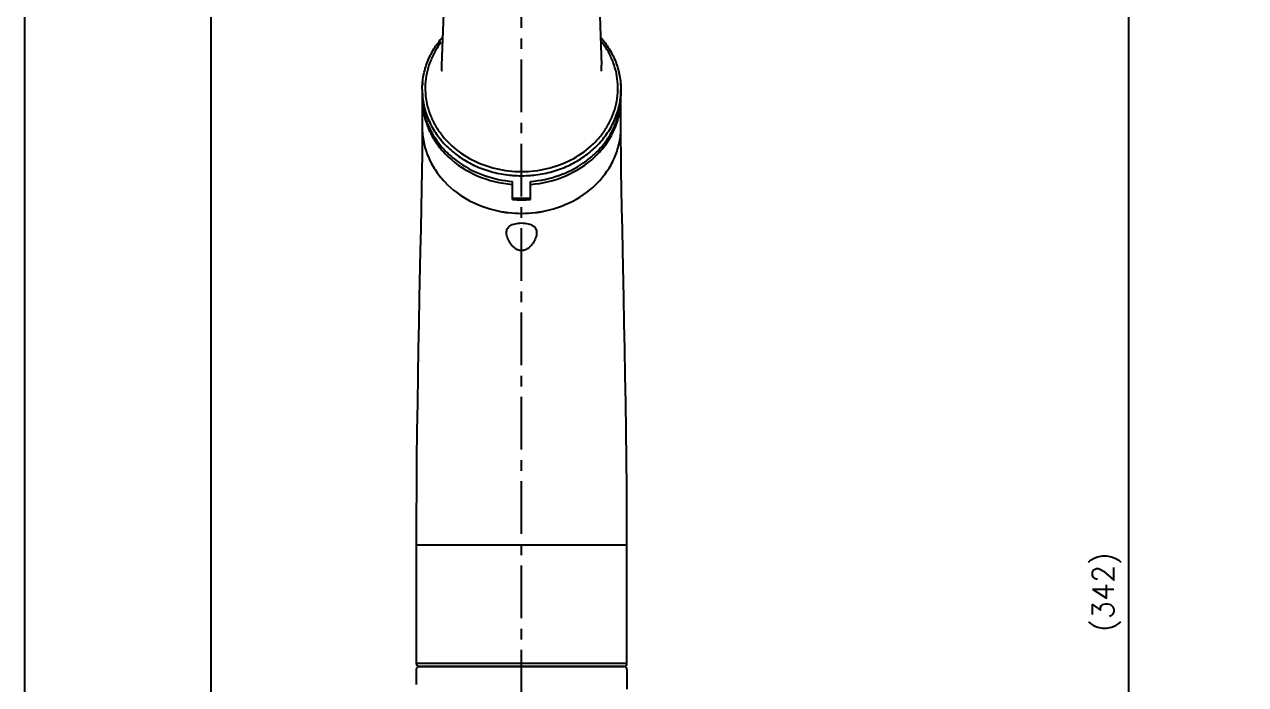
# Model space of a CAD drawing. Extents: x 40119 to 40713, y 15845 to 16265.
# Drawn here: x 40118.6 to 40321.5, y 16054.3 to 16163.9 of the extents above; entities that cross this region are included whole.
import ezdxf

# ---------------------------------------------------------------- set-up
doc = ezdxf.new("R2010")
doc.units = 0
doc.header["$LTSCALE"] = 7
doc.header["$MEASUREMENT"] = 0
doc.linetypes.add('CENTER', pattern=[2, 1.25, -0.25, 0.25, -0.25])
doc.layers.get('0').update_dxf_attribs({"color": 2, "linetype": 'CONTINUOUS'})
doc.layers.get('Defpoints').update_dxf_attribs({"linetype": 'CONTINUOUS'})
for name, color, linetype in [('02___PRT_ALL_AXES', 7, 'CONTINUOUS'), ('08_ALL_FEATURES', 7, 'CONTINUOUS'), ('CL', 1, 'CENTER'), ('DIM', 2, 'CONTINUOUS')]:
    doc.layers.add(name, color=color, linetype=linetype)
doc.styles.add('GHS', font='romans', dxfattribs={"bigfont": 'ghs'})
doc.dimstyles.new('DIM_WS01', dxfattribs={"dimtxt": 3.5, "dimasz": 3, "dimexe": 1, "dimexo": 1, "dimgap": 1, "dimtad": 1, "dimdec": 4, "dimzin": 9, "dimdsep": 46, "dimtxsty": 'GHS', "dimcen": -2, "dimclrd": 256, "dimclre": 256, "dimclrt": 256, "dimadec": 4, "dimazin": 2, "dimtfac": 1, "dimtdec": 4, "dimtix": 1, "dimtmove": 0, "dimatfit": 1, "dimfxl": 1, "dimtolj": 1, "dimtzin": 0, "dimlwd": -1, "dimlwe": -1, "dimarcsym": 0})

# ---------------------------------------------------------------- blocks, each defined once
blk = doc.blocks.new('BORDER')
blk.add_line((0, 1), (0, 0))
blk = doc.blocks.new('*D4')
at = {"layer": 'Defpoints', "color": 0, "transparency": 16777216}
for p in [(40302.05, 16240.57), (40373.68, 16240.57), (40411.81, 15898.83)]:
    blk.add_point(p, dxfattribs=at)
at = {"layer": 'DIM', "transparency": 16777216}
for p, q in [((40372.68, 16240.57), (40301.05, 16240.57)), ((40302.05, 15901.83), (40302.05, 16237.57)), ((40410.81, 15898.83), (40301.05, 15898.83))]:
    blk.add_line(p, q, dxfattribs=at)
for points in [[(40301.55, 16237.57), (40302.55, 16237.57), (40302.05, 16240.57)], [(40301.55, 15901.83), (40302.55, 15901.83), (40302.05, 15898.83)]]:
    blk.add_solid(points, dxfattribs=at)
at = {"layer": 'DIM', "transparency": 16777216, "insert": (40298.38, 16069.7), "char_height": 3.5, "attachment_point": 5, "rotation": 90, "style": 'GHS'}
blk.add_mtext('\\A1;(342)', dxfattribs=at)

msp = doc.modelspace()

# ---------------------------------------------------------------- linework, layer by layer
at = {"color": 4}
msp.add_line((40149.64928, 15856.01461), (40149.64928, 16246.01461), dxfattribs=at)
at = {"color": 7, "linetype": 'Continuous'}
for p, q in [((40188.66736, 16177.94388), (40187.94025, 16157.1253)), ((40213.76009, 16177.94388), (40214.4872, 16157.12529)), ((40184.71373, 16151.58902), (40184.71372, 16146.8276)), ((40184.72067, 16151.88175), (40184.71381, 16151.58912)), ((40184.75219, 16152.10246), (40184.75376, 16152.08275)), ((40184.75219, 16152.10246), (40184.75452, 16152.08279)), ((40217.67293, 16152.08285), (40217.67526, 16152.10246)), ((40217.67369, 16152.0828), (40217.67526, 16152.10246)), ((40217.71364, 16151.5703), (40217.70678, 16151.87778)), ((40217.71372, 16146.8276), (40217.71372, 16151.57765)), ((40199.20106, 16138.89489), (40199.2184, 16138.89306)), ((40199.20184, 16138.90036), (40199.21921, 16138.89882)), ((40199.68443, 16137.34985), (40199.71372, 16137.34751)), ((40199.68455, 16137.35085), (40199.71372, 16137.34739)), ((40199.70641, 16137.78119), (40199.68616, 16137.78281)), ((40199.70644, 16137.78141), (40199.68625, 16137.78364)), ((40199.69642, 16137.84873), (40199.71372, 16137.84735)), ((40199.69645, 16137.84898), (40199.71372, 16137.84735)), ((40199.71372, 16134.84761), (40199.71372, 16137.84735)), ((40202.71372, 16137.84735), (40202.73128, 16137.84903)), ((40202.71372, 16137.84735), (40202.73131, 16137.84875)), ((40202.71372, 16134.84761), (40202.71372, 16137.84735)), ((40202.7412, 16137.78364), (40202.72101, 16137.78141)), ((40202.74129, 16137.78281), (40202.72103, 16137.78119)), ((40203.20824, 16138.89882), (40203.2256, 16138.90036)), ((40203.20905, 16138.89306), (40203.22637, 16138.89489)), ((40183.71372, 16077.5276), (40218.71372, 16077.5276)), ((40183.71372, 16077.5276), (40183.71372, 16057.8276)), ((40218.71372, 16057.8276), (40218.71372, 16077.5276)), ((40218.71372, 16057.8276), (40183.71372, 16057.8276)), ((40218.21372, 16057.3276), (40184.21372, 16057.3276))]:
    msp.add_line(p, q, dxfattribs=at)
at = {"color": 6, "linetype": 'Continuous'}
for p, q in [((40184.75627, 16154.24528), (40184.74882, 16153.81991)), ((40217.67862, 16153.81991), (40217.67117, 16154.24525))]:
    msp.add_line(p, q, dxfattribs=at)
at = {"color": 7, "linetype": 'Continuous'}
for points in [[(40184.71372, 16146.82721), (40184.70693, 16144.74748), (40184.68537, 16142.29291), (40184.64988, 16139.57631), (40184.60174, 16136.61071), (40184.54252, 16133.40812), (40184.474, 16129.98079), (40184.39814, 16126.3437), (40184.23292, 16118.50735)], [(40218.02931, 16126.3437), (40217.95345, 16129.98079), (40217.88492, 16133.40812), (40217.8257, 16136.61071), (40217.77756, 16139.57631), (40217.74207, 16142.29291), (40217.72052, 16144.74748), (40217.71372, 16146.82721)], [(40218.71372, 16077.5276), (40218.70504, 16082.11744), (40218.67855, 16086.94078), (40218.63666, 16091.71817), (40218.58179, 16096.43291), (40218.51632, 16101.06844), (40218.44258, 16105.60897), (40218.36286, 16110.03897), (40218.27944, 16114.34288), (40218.19453, 16118.50735), (40218.02931, 16126.3437)], [(40184.23292, 16118.50735), (40184.148, 16114.34288), (40184.06458, 16110.03897), (40183.98487, 16105.60897), (40183.91112, 16101.06844), (40183.84565, 16096.43291), (40183.79078, 16091.71817), (40183.7489, 16086.94078), (40183.7224, 16082.11744), (40183.71372, 16077.5276)]]:
    msp.add_lwpolyline(points, dxfattribs=at)
for centre, radius, start, end in [((40197.90399, 16156.7777), 9.9698, 178.0019946, 183.7359687), ((40204.52346, 16156.7777), 9.9698, 356.2640313, 1.997986), ((40197.09696, 16152.07776), 12.38324, 180.0007207, 183.6237769), ((40197.10315, 16153.07779), 12.38941, 180.000871, 184.5151738), ((40205.3243, 16153.07779), 12.38941, 355.4848245, 359.999129), ((40205.31736, 16152.07851), 12.39639, 355.6762816, 356.5007604), ((40205.32884, 16152.07783), 12.38489, 356.5006604, 359.9989381), ((40197.11343, 16152.07883), 12.39974, 183.6239222, 184.327911), ((40197.14946, 16152.08203), 12.43591, 184.3300611, 188.2541434), ((40197.19797, 16152.08887), 12.4849, 188.2532929, 189.2416876), ((40197.26282, 16152.10001), 12.5507, 189.2443074, 192.7935945), ((40197.34423, 16152.11819), 12.63412, 192.7922657, 194.2429605), ((40205.08002, 16152.11888), 12.63738, 345.7012344, 347.1536866), ((40205.16389, 16152.10018), 12.55145, 347.1517508, 350.7406311), ((40205.2303, 16152.08865), 12.48405, 350.7438289, 351.7803639), ((40205.27804, 16152.08205), 12.43586, 351.7790233, 355.6736786), ((40197.4369, 16152.14224), 12.72985, 194.245225, 197.3072462), ((40197.55217, 16152.17801), 12.85054, 197.306635, 199.3898285), ((40197.63499, 16152.20691), 12.93826, 199.3887831, 200.4857246), ((40204.78779, 16152.20862), 12.94323, 339.2807395, 340.4015284), ((40204.8804, 16152.1761), 12.84508, 340.3995812, 343.2596458), ((40205.00534, 16152.13824), 12.71453, 343.2608508, 345.6997716), ((40201.20932, 16157.77293), 18.98456, 263.9802799, 265.5056829), ((40201.21418, 16157.83415), 19.04596, 265.5055405, 274.4944294), ((40201.21812, 16157.77293), 18.98456, 274.494287, 276.0197201), ((40201.21372, 16154.10066), 19.06242, 265.4867951, 274.5132049), ((40201.214, 16153.83264), 19.04422, 265.4816223, 274.5183777), ((40201.18581, 16151.33846), 18.79673, 260.0973438, 260.8039889), ((40201.19148, 16151.3741), 18.83282, 260.8042932, 262.4968658), ((40201.19858, 16151.42769), 18.88688, 262.4967205, 263.1967632), ((40201.21366, 16151.571), 19.03096, 263.2028121, 276.7971879), ((40201.22886, 16151.42769), 18.88688, 276.8032369, 277.503167), ((40201.23597, 16151.3741), 18.83282, 277.5030216, 279.1957067), ((40201.24164, 16151.33846), 18.79673, 279.1960111, 279.9026562), ((40184.21372, 16057.8276), 0.5, 180, 270), ((40218.21372, 16057.8276), 0.5, 270, 0)]:
    msp.add_arc(centre, radius, start, end, dxfattribs=at)
for points, knots in [([(40184.71372, 16153.0776), (40184.71372, 16153.85911), (40184.86203, 16155.4321), (40185.52195, 16157.71997), (40186.59898, 16159.88002), (40187.56544, 16161.18377), (40188.10294, 16161.79581)], [0, 0, 0, 0, 0.245547784, 0.493003046, 0.744070507, 1, 1, 1, 1]), ([(40214.32451, 16161.7958), (40214.86201, 16161.18377), (40215.82847, 16159.88002), (40216.90549, 16157.71997), (40217.56542, 16155.4321), (40217.71372, 16153.85911), (40217.71372, 16153.0776)], [0, 0, 0, 0, 0.25592939, 0.506996802, 0.754452086, 1, 1, 1, 1]), ([(40187.85955, 16160.95974), (40187.46795, 16160.44585), (40186.7614, 16159.37031), (40185.95448, 16157.6326), (40185.42429, 16155.8152), (40185.18133, 16153.95186), (40185.23025, 16152.07693), (40185.5701, 16150.22517), (40186.19432, 16148.43075), (40187.09085, 16146.72654), (40188.24309, 16145.14323), (40190.10562, 16143.21592), (40192.96923, 16141.25743), (40196.94125, 16139.8014), (40199.7852, 16139.47119), (40201.21372, 16139.47119)], [0, 0, 0, 0, 0.061233969, 0.121469336, 0.180942985, 0.239956687, 0.298852636, 0.357983532, 0.417681175, 0.478227989, 0.539835043, 0.602628437, 0.731561594, 0.864610438, 1, 1, 1, 1]), ([(40201.21372, 16139.47119), (40202.64204, 16139.47119), (40205.48557, 16139.8013), (40209.4571, 16141.25692), (40212.3205, 16143.21487), (40214.18304, 16145.14168), (40215.33538, 16146.72461), (40216.23211, 16148.42844), (40216.85662, 16150.22249), (40217.19687, 16152.07391), (40217.24627, 16153.94855), (40217.00388, 16155.81167), (40216.47433, 16157.62892), (40215.66811, 16159.36658), (40214.96205, 16160.44216), (40214.57068, 16160.95608)], [0, 0, 0, 0, 0.135389452, 0.26843886, 0.397373566, 0.460167999, 0.521776184, 0.582324087, 0.642022614, 0.701154019, 0.760049951, 0.819062996, 0.878535296, 0.938768639, 1, 1, 1, 1]), ([(40184.71372, 16151.57765), (40184.71372, 16150.69768), (40184.9045, 16148.92242), (40185.75014, 16146.36308), (40187.12436, 16143.98544), (40189.61811, 16141.13802), (40193.79393, 16138.45014), (40197.68928, 16137.51066), (40199.68443, 16137.34985)], [0, 0, 0, 0, 0.116774421, 0.234829408, 0.355236237, 0.478698968, 0.734377809, 1, 1, 1, 1]), ([(40184.75376, 16152.08275), (40184.81989, 16151.26219), (40185.11929, 16149.61921), (40186.04662, 16147.27295), (40187.42415, 16145.10209), (40189.20868, 16143.17168), (40191.34584, 16141.53709), (40193.77198, 16140.24497), (40196.41482, 16139.33208), (40198.26464, 16138.99452), (40199.20106, 16138.89489)], [0, 0, 0, 0, 0.116634081, 0.234797276, 0.355342631, 0.47880342, 0.605345959, 0.734774398, 0.866578367, 1, 1, 1, 1]), ([(40202.71373, 16137.34751), (40204.71104, 16137.50539), (40208.61169, 16138.44029), (40212.7951, 16141.1257), (40215.29452, 16143.97327), (40216.67244, 16146.35188), (40217.52104, 16148.91289), (40217.7132, 16150.68965), (40217.71372, 16151.57039)], [0, 0, 0, 0, 0.265619559, 0.521312178, 0.644779994, 0.765187052, 0.883236465, 1, 1, 1, 1]), ([(40203.22637, 16138.89489), (40204.1628, 16138.99452), (40206.01262, 16139.33208), (40208.65547, 16140.24497), (40211.08162, 16141.5371), (40213.21878, 16143.1717), (40215.00332, 16145.10211), (40216.38085, 16147.27299), (40217.30817, 16149.61926), (40217.60756, 16151.26224), (40217.67369, 16152.0828)], [0, 0, 0, 0, 0.133421657, 0.265225644, 0.394654093, 0.52119663, 0.644657406, 0.765202742, 0.883365922, 1, 1, 1, 1]), ([(40185.51495, 16147.67886), (40185.76331, 16147.01406), (40186.37617, 16145.71144), (40187.60231, 16143.91144), (40189.11652, 16142.28578), (40191.49331, 16140.38195), (40195.01063, 16138.61821), (40198.11531, 16137.97518), (40199.69642, 16137.84873)], [0, 0, 0, 0, 0.117213183, 0.236557725, 0.358364903, 0.482745164, 0.738020709, 1, 1, 1, 1]), ([(40202.73131, 16137.84875), (40204.30755, 16137.97484), (40207.40286, 16138.61476), (40210.9115, 16140.36882), (40213.28513, 16142.26241), (40214.79918, 16143.87966), (40216.02752, 16145.6708), (40216.64354, 16146.96749), (40216.89392, 16147.62944)], [0, 0, 0, 0, 0.261934116, 0.517194993, 0.641582236, 0.763405053, 0.882769378, 1, 1, 1, 1]), ([(40184.71372, 16146.82721), (40184.71375, 16146.01053), (40184.8778, 16144.36484), (40185.60647, 16141.97876), (40186.79509, 16139.73786), (40188.96307, 16137.00629), (40192.63627, 16134.29371), (40196.13471, 16133.13925), (40197.95325, 16132.82177)], [0, 0, 0, 0, 0.117378068, 0.235872017, 0.356439522, 0.479756164, 0.734677143, 1, 1, 1, 1]), ([(40204.4742, 16132.82177), (40206.29274, 16133.13925), (40209.79118, 16134.29371), (40213.46438, 16137.00629), (40215.63236, 16139.73786), (40216.82098, 16141.97876), (40217.54964, 16144.36484), (40217.7137, 16146.01053), (40217.71372, 16146.82721)], [0, 0, 0, 0, 0.265322857, 0.520243836, 0.643560478, 0.764127983, 0.882621932, 1, 1, 1, 1]), ([(40201.21372, 16126.36086), (40200.98864, 16126.36086), (40200.55674, 16126.46024), (40200.03281, 16126.79343), (40199.62614, 16127.18826), (40199.21216, 16127.73139), (40198.85038, 16128.43055), (40198.71371, 16129.03625), (40198.71372, 16129.32288)], [0, 0, 0, 0, 0.161203799, 0.306932677, 0.440328334, 0.565215554, 0.794720456, 1, 1, 1, 1]), ([(40198.71372, 16129.32288), (40198.71373, 16129.53749), (40198.77515, 16129.87316), (40199.02591, 16130.25263), (40199.31246, 16130.50196), (40199.69084, 16130.69993), (40200.32577, 16130.89717), (40200.85195, 16130.94686), (40201.21372, 16130.94686)], [0, 0, 0, 0, 0.19296342, 0.293518312, 0.404264627, 0.530705736, 0.674720232, 1, 1, 1, 1]), ([(40201.21372, 16130.94686), (40201.57551, 16130.94686), (40202.10171, 16130.89716), (40202.73665, 16130.69991), (40203.11503, 16130.50194), (40203.40156, 16130.2526), (40203.6523, 16129.87314), (40203.71371, 16129.53748), (40203.71372, 16129.32288)], [0, 0, 0, 0, 0.325293012, 0.469310048, 0.595748567, 0.706491777, 0.807044287, 1, 1, 1, 1]), ([(40203.71372, 16129.32288), (40203.71374, 16129.03628), (40203.57709, 16128.43065), (40203.21536, 16127.73155), (40202.80143, 16127.18844), (40202.39481, 16126.79356), (40201.87087, 16126.46021), (40201.43887, 16126.36086), (40201.21372, 16126.36086)], [0, 0, 0, 0, 0.20525757, 0.43473598, 0.559614971, 0.693011353, 0.838749504, 1, 1, 1, 1])]:
    msp.add_open_spline(points, degree=3, knots=knots, dxfattribs=at)
at = {"layer": '02___PRT_ALL_AXES', "color": 7, "linetype": 'Continuous'}
for p, q in [((40184.71372, 16153.0776), (40184.71372, 16152.0776)), ((40217.71372, 16153.0776), (40217.71372, 16152.0776))]:
    msp.add_line(p, q, dxfattribs=at)
at = {"layer": '08_ALL_FEATURES', "color": 7, "linetype": 'Continuous'}
for p, q in [((40183.71368, 16056.82761), (40183.71368, 16054.3276)), ((40184.21415, 16057.3276), (40218.21324, 16057.3276)), ((40218.7137, 16056.8276), (40218.71631, 16053.58101))]:
    msp.add_line(p, q, dxfattribs=at)
for centre, start, end in [((40184.21368, 16056.82761), 90, 179.9999838), ((40218.2137, 16056.8276), 0.0000189, 90)]:
    msp.add_arc(centre, 0.5, start, end, dxfattribs=at)
at = {"layer": 'CL'}
msp.add_line((40201.21372, 15897.32716), (40201.21372, 16238.14448), dxfattribs=at)

# ---------------------------------------------------------------- block references
at = {"xscale": 594, "yscale": 420, "zscale": 594}
msp.add_blockref('BORDER', (40118.64928, 15845.01461), dxfattribs=at)

# ---------------------------------------------------------------- dimensions: what is measured, and where the dimension line sits
at = {"layer": 'DIM'}
dim = msp.add_linear_dim(base=(40302.04929, 16240.57403), p1=(40411.80951, 15898.82673), p2=(40373.67859, 16240.57403), angle=90, text='(342)', dimstyle='DIM_WS01', dxfattribs=at)
dim.commit()
dim.dimension.update_dxf_attribs({"geometry": '*D4', "text_midpoint": (40298.38263, 16069.70038)})

doc.saveas('drawing.dxf')
